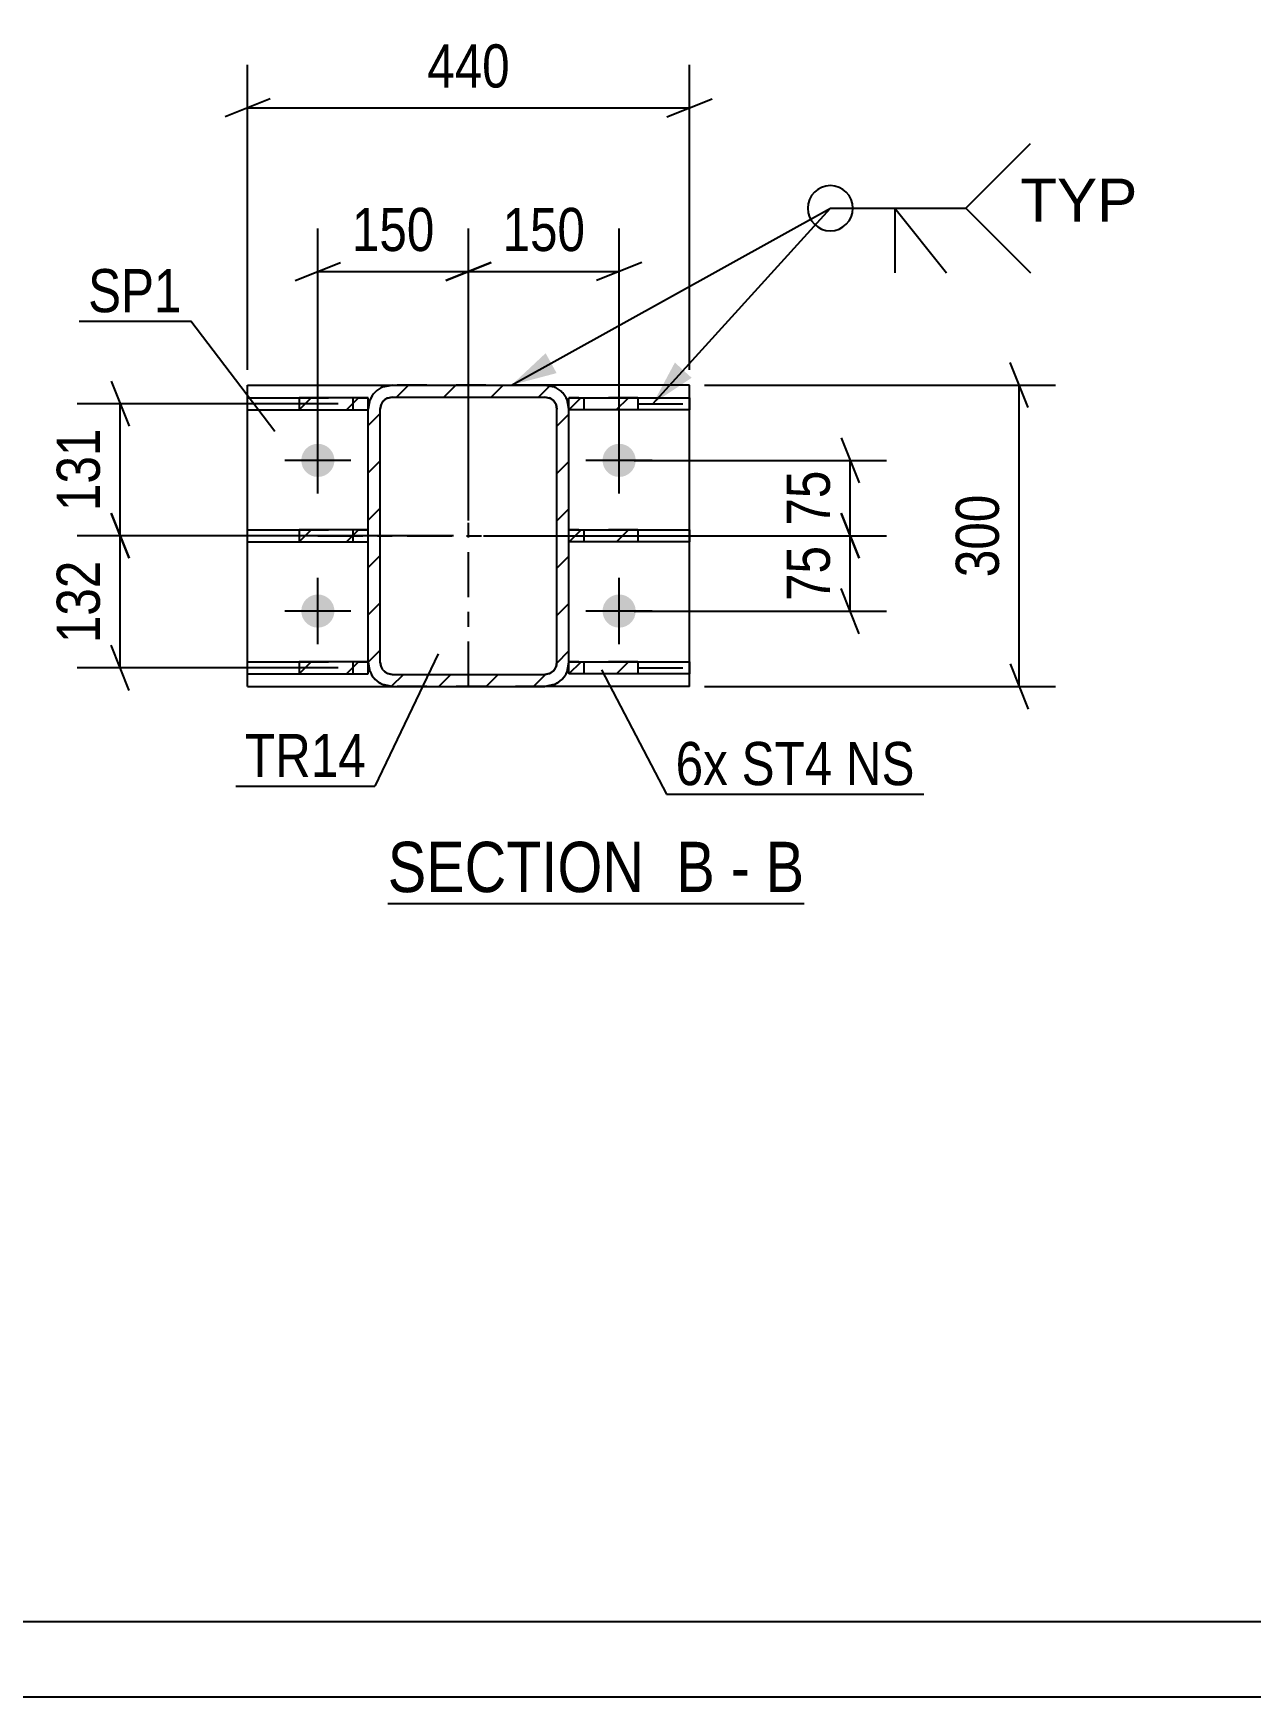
# Model space of a CAD drawing. Header units: millimetres. Extents: x -81 to 760, y -449 to 145.
# Drawn here: x 4.9 to 85.7, y -448.7 to -338.3 of the extents above; entities that cross this region are included whole.
import ezdxf

# ---------------------------------------------------------------- set-up
doc = ezdxf.new("R2010")
doc.units = ezdxf.units.MM
doc.linetypes.add('DXK_LINE_DOT2', pattern=[3.9198, 1.9599, -1.9599])
doc.linetypes.add('DXK_LINE_DOT3', pattern=[5.9187, 2.979, -0.9799, 0.9799, -0.9799])
doc.styles.add('Arial', font='ARIAL.TTF', dxfattribs={"height": 0.2})
doc.styles.add('Arial Narrow', font='ARIALN.TTF', dxfattribs={"height": 0.2})

# ---------------------------------------------------------------- blocks, each defined once
blk = doc.blocks.new('Unknown-389626899-18 - 1405')
at = {"color": 6, "linetype": 'Continuous'}
blk.add_line((28.39, -396.02), (56.04, -396.02), dxfattribs=at)
at = {"color": 0, "linetype": 'Continuous'}
for points in [[(46.5, -395.27), (46.5, -391.77), (28.39, -391.77), (28.39, -395.27)], [(50.11, -395.27), (50.11, -391.77), (47.55, -391.77), (47.55, -395.27)], [(52.43, -395.27), (52.43, -391.77), (51.16, -391.77), (51.16, -395.27)], [(56.04, -395.27), (56.04, -391.77), (53.48, -391.77), (53.48, -395.27)]]:
    blk.add_wipeout(points, dxfattribs=at)
at = {"color": 7, "linetype": 'Continuous', "style": 'Arial Narrow'}
for s, p in [('SECTION ', (28.39, -395.27)), ('B', (47.55, -395.27)), ('B', (53.48, -395.27)), ('-', (51.16, -395.27))]:
    blk.add_text(s, height=3.34, dxfattribs=at).set_placement(p)
blk = doc.blocks.new('Unknown-389626899-1162 - 18990')
at = {"color": 5, "linetype": 'Continuous'}
for p, q in [((-75.92, -443.66), (755.08, -443.66)), ((-80.92, -448.66), (760.08, -448.66))]:
    blk.add_line(p, q, dxfattribs=at)
blk = doc.blocks.new('Part-389626899-1510 - 1405')
at = {"linetype": 'Continuous'}
h = blk.add_hatch(dxfattribs=at)
h.set_pattern_fill('', scale=0.7, style=0, pattern_type=0)
h.set_pattern_definition([(45, (40.4202, -372.0243), (-1.5715, 1.5715), [])])
h.paths.add_polyline_path([(40.42, -371.22), (40.42, -372.02), (45, -372.02), (45, -371.22)])
at = {"color": 7, "linetype": 'DXK_LINE_DOT2'}
for p, q in [((40.42, -372.02), (40.42, -371.22)), ((45, -371.22), (40.42, -371.22)), ((41.42, -372.02), (41.42, -371.22)), ((45, -372.02), (40.42, -372.02))]:
    blk.add_line(p, q, dxfattribs=at)
at = {"color": 2, "linetype": 'Continuous'}
for p, q in [((40.42, -372.02), (40.42, -371.22)), ((40.42, -371.22), (45, -371.22)), ((45, -371.22), (48.42, -371.22)), ((45, -371.22), (45, -372.02)), ((48.42, -371.22), (48.42, -372.02)), ((45, -372.02), (40.42, -372.02)), ((48.42, -372.02), (45, -372.02))]:
    blk.add_line(p, q, dxfattribs=at)
blk = doc.blocks.new('Part-389626899-1515 - 1405')
at = {"linetype": 'Continuous'}
h = blk.add_hatch(dxfattribs=at)
h.set_pattern_fill('', scale=0.7, style=0, pattern_type=0)
h.set_pattern_definition([(45, (40.4202, -363.2576), (-1.5715, 1.5715), [])])
h.paths.add_polyline_path([(40.42, -362.46), (40.42, -363.26), (45, -363.26), (45, -362.46)])
at = {"color": 7, "linetype": 'DXK_LINE_DOT2'}
for p, q in [((40.42, -363.26), (40.42, -362.46)), ((45, -362.46), (40.42, -362.46)), ((41.42, -363.26), (41.42, -362.46)), ((45, -363.26), (40.42, -363.26))]:
    blk.add_line(p, q, dxfattribs=at)
at = {"color": 2, "linetype": 'Continuous'}
for p, q in [((40.42, -363.26), (40.42, -362.46)), ((40.42, -362.46), (45, -362.46)), ((45, -362.46), (48.42, -362.46)), ((45, -362.46), (45, -363.26)), ((48.42, -362.46), (48.42, -363.26)), ((45, -363.26), (40.42, -363.26)), ((48.42, -363.26), (45, -363.26))]:
    blk.add_line(p, q, dxfattribs=at)
at = {"color": 7, "linetype": 'DXK_LINE_DOT3'}
for p, q in [((40.42, -362.86), (40.42, -362.86)), ((45, -362.86), (48.42, -362.86))]:
    blk.add_line(p, q, dxfattribs=at)
blk = doc.blocks.new('Part-389626899-1459 - 1405')
at = {"color": 2, "linetype": 'Continuous'}
for p, q in [((19.09, -381.62), (19.09, -361.62)), ((19.09, -361.62), (28.69, -361.62)), ((48.42, -361.62), (38.82, -361.62)), ((48.42, -381.62), (48.42, -361.62)), ((19.09, -381.62), (28.69, -381.62)), ((48.42, -381.62), (38.82, -381.62))]:
    blk.add_line(p, q, dxfattribs=at)
at = {"color": 7, "linetype": 'DXK_LINE_DOT2'}
for p, q in [((38.82, -361.62), (28.69, -361.62)), ((38.82, -381.62), (28.69, -381.62))]:
    blk.add_line(p, q, dxfattribs=at)
blk = doc.blocks.new('Part-389626899-1495 - 1405')
at = {"linetype": 'Continuous'}
h = blk.add_hatch(dxfattribs=at)
h.set_pattern_fill('', scale=0.7, style=0, pattern_type=0)
h.set_pattern_definition([(45, (22.5028, -372.0243), (-1.5715, 1.5715), [])])
h.paths.add_polyline_path([(22.5, -371.22), (22.5, -372.02), (27.09, -372.02), (27.09, -371.22)])
at = {"color": 2, "linetype": 'Continuous'}
for p, q in [((19.09, -371.22), (22.5, -371.22)), ((19.09, -372.02), (19.09, -371.22)), ((27.09, -371.22), (22.5, -371.22)), ((22.5, -371.22), (22.5, -372.02)), ((27.09, -372.02), (27.09, -371.22)), ((19.09, -372.02), (22.5, -372.02)), ((22.5, -372.02), (27.09, -372.02))]:
    blk.add_line(p, q, dxfattribs=at)
at = {"color": 7, "linetype": 'DXK_LINE_DOT2'}
for p, q in [((22.5, -371.22), (27.09, -371.22)), ((26.09, -372.02), (26.09, -371.22)), ((27.09, -372.02), (27.09, -371.22)), ((22.5, -372.02), (27.09, -372.02))]:
    blk.add_line(p, q, dxfattribs=at)
blk = doc.blocks.new('Part-389626899-1500 - 1405')
at = {"linetype": 'Continuous'}
h = blk.add_hatch(dxfattribs=at)
h.set_pattern_fill('', scale=0.7, style=0, pattern_type=0)
h.set_pattern_definition([(45, (22.5028, -363.2576), (-1.5715, 1.5715), [])])
h.paths.add_polyline_path([(22.5, -362.46), (22.5, -363.26), (27.09, -363.26), (27.09, -362.46)])
at = {"color": 2, "linetype": 'Continuous'}
for p, q in [((19.09, -362.46), (22.5, -362.46)), ((19.09, -363.26), (19.09, -362.46)), ((27.09, -362.46), (22.5, -362.46)), ((22.5, -362.46), (22.5, -363.26)), ((27.09, -363.26), (27.09, -362.46)), ((19.09, -363.26), (22.5, -363.26)), ((22.5, -363.26), (27.09, -363.26))]:
    blk.add_line(p, q, dxfattribs=at)
at = {"color": 7, "linetype": 'DXK_LINE_DOT3'}
for p, q in [((22.5, -362.86), (19.09, -362.86)), ((27.09, -362.86), (27.09, -362.86))]:
    blk.add_line(p, q, dxfattribs=at)
at = {"color": 7, "linetype": 'DXK_LINE_DOT2'}
for p, q in [((22.5, -362.46), (27.09, -362.46)), ((26.09, -363.26), (26.09, -362.46)), ((27.09, -363.26), (27.09, -362.46)), ((22.5, -363.26), (27.09, -363.26))]:
    blk.add_line(p, q, dxfattribs=at)
blk = doc.blocks.new('Part-389626899-1505 - 1405')
at = {"linetype": 'Continuous'}
h = blk.add_hatch(dxfattribs=at)
h.set_pattern_fill('', scale=0.7, style=0, pattern_type=0)
h.set_pattern_definition([(45, (22.5028, -380.791), (-1.5715, 1.5715), [])])
h.paths.add_polyline_path([(22.5, -379.99), (22.5, -380.79), (27.09, -380.79), (27.09, -379.99)])
at = {"color": 2, "linetype": 'Continuous'}
for p, q in [((19.09, -379.99), (22.5, -379.99)), ((19.09, -380.79), (19.09, -379.99)), ((19.09, -380.79), (22.5, -380.79)), ((27.09, -379.99), (22.5, -379.99)), ((22.5, -379.99), (22.5, -380.79)), ((22.5, -380.79), (27.09, -380.79)), ((27.09, -380.79), (27.09, -379.99))]:
    blk.add_line(p, q, dxfattribs=at)
at = {"color": 7, "linetype": 'DXK_LINE_DOT3'}
for p, q in [((22.5, -380.39), (19.09, -380.39)), ((27.09, -380.39), (27.09, -380.39))]:
    blk.add_line(p, q, dxfattribs=at)
at = {"color": 7, "linetype": 'DXK_LINE_DOT2'}
for p, q in [((22.5, -379.99), (27.09, -379.99)), ((22.5, -380.79), (27.09, -380.79)), ((26.09, -380.79), (26.09, -379.99)), ((27.09, -380.79), (27.09, -379.99))]:
    blk.add_line(p, q, dxfattribs=at)
blk = doc.blocks.new('Part-389626899-1520 - 1405')
at = {"linetype": 'Continuous'}
h = blk.add_hatch(dxfattribs=at)
h.set_pattern_fill('', scale=0.7, style=0, pattern_type=0)
h.set_pattern_definition([(45, (40.4202, -380.791), (-1.5715, 1.5715), [])])
h.paths.add_polyline_path([(40.42, -379.99), (40.42, -380.79), (45, -380.79), (45, -379.99)])
at = {"color": 7, "linetype": 'DXK_LINE_DOT2'}
for p, q in [((40.42, -380.79), (40.42, -379.99)), ((45, -379.99), (40.42, -379.99)), ((45, -380.79), (40.42, -380.79)), ((41.42, -380.79), (41.42, -379.99))]:
    blk.add_line(p, q, dxfattribs=at)
at = {"color": 2, "linetype": 'Continuous'}
for p, q in [((40.42, -380.79), (40.42, -379.99)), ((40.42, -379.99), (45, -379.99)), ((45, -380.79), (40.42, -380.79)), ((45, -379.99), (48.42, -379.99)), ((45, -379.99), (45, -380.79)), ((48.42, -380.79), (45, -380.79)), ((48.42, -379.99), (48.42, -380.79))]:
    blk.add_line(p, q, dxfattribs=at)
at = {"color": 7, "linetype": 'DXK_LINE_DOT3'}
for p, q in [((40.42, -380.39), (40.42, -380.39)), ((45, -380.39), (48.42, -380.39))]:
    blk.add_line(p, q, dxfattribs=at)
blk = doc.blocks.new('Part-389626899-1547 - 1405')
at = {"linetype": 'Continuous'}
h = blk.add_hatch(dxfattribs=at)
h.set_pattern_fill('', scale=0.7, style=0, pattern_type=0)
h.set_pattern_definition([(45, (27.087, -380.0243), (-1.57154, 1.57154), [])])
h.paths.add_polyline_path([(27.09, -363.22), (27.09, -380.02), (27.21, -380.64), (27.56, -381.16), (28.07, -381.5), (28.69, -381.62), (38.82, -381.62), (39.43, -381.5), (39.95, -381.16), (40.3, -380.64), (40.42, -380.02), (40.42, -363.22), (40.3, -362.61), (39.95, -362.09), (39.43, -361.75), (38.82, -361.62), (28.69, -361.62), (28.07, -361.75), (27.56, -362.09), (27.21, -362.61)])
h.paths.add_polyline_path([(28.12, -362.66), (28.38, -362.49), (28.69, -362.42), (38.82, -362.42), (39.13, -362.49), (39.39, -362.66), (39.56, -362.92), (39.62, -363.22), (39.62, -380.02), (39.56, -380.33), (39.39, -380.59), (39.13, -380.76), (38.82, -380.82), (28.69, -380.82), (28.38, -380.76), (28.12, -380.59), (27.95, -380.33), (27.89, -380.02), (27.89, -363.22), (27.95, -362.92)])
at = {"color": 7, "linetype": 'DXK_LINE_DOT2'}
for p, q in [((28.07, -361.75), (28.69, -361.62)), ((28.69, -361.62), (38.82, -361.62)), ((38.82, -361.62), (39.43, -361.75)), ((27.09, -363.22), (27.21, -362.61)), ((27.95, -362.92), (27.89, -363.22)), ((28.69, -362.42), (28.38, -362.49)), ((28.69, -362.42), (38.82, -362.42)), ((39.13, -362.49), (38.82, -362.42)), ((39.62, -363.22), (39.56, -362.92)), ((40.3, -362.61), (40.42, -363.22)), ((27.09, -380.02), (27.09, -363.22)), ((27.89, -380.02), (27.89, -363.22)), ((39.62, -380.02), (39.62, -363.22)), ((40.42, -380.02), (40.42, -363.22)), ((27.21, -380.64), (27.09, -380.02)), ((27.89, -380.02), (27.95, -380.33)), ((28.38, -380.76), (28.69, -380.82)), ((38.82, -380.82), (39.13, -380.76)), ((39.56, -380.33), (39.62, -380.02)), ((40.42, -380.02), (40.3, -380.64)), ((28.69, -381.62), (28.07, -381.5)), ((28.69, -380.82), (38.82, -380.82)), ((28.69, -381.62), (38.82, -381.62)), ((39.43, -381.5), (38.82, -381.62))]:
    blk.add_line(p, q, dxfattribs=at)
at = {"color": 2, "linetype": 'Continuous'}
for p, q in [((28.69, -361.62), (28.07, -361.75)), ((28.69, -361.62), (38.82, -361.62)), ((39.43, -361.75), (38.82, -361.62)), ((27.21, -362.61), (27.09, -363.22)), ((27.89, -363.22), (27.95, -362.92)), ((28.38, -362.49), (28.69, -362.42)), ((28.69, -362.42), (38.82, -362.42)), ((38.82, -362.42), (39.13, -362.49)), ((39.56, -362.92), (39.62, -363.22)), ((40.42, -363.22), (40.3, -362.61)), ((27.09, -380.02), (27.09, -363.22)), ((27.89, -380.02), (27.89, -363.22)), ((39.62, -380.02), (39.62, -363.22)), ((40.42, -380.02), (40.42, -363.22)), ((27.09, -380.02), (27.21, -380.64)), ((27.95, -380.33), (27.89, -380.02)), ((28.69, -380.82), (28.38, -380.76)), ((39.13, -380.76), (38.82, -380.82)), ((39.62, -380.02), (39.56, -380.33)), ((40.3, -380.64), (40.42, -380.02)), ((28.07, -381.5), (28.69, -381.62)), ((28.69, -380.82), (38.82, -380.82)), ((28.69, -381.62), (38.82, -381.62)), ((38.82, -381.62), (39.43, -381.5))]:
    blk.add_line(p, q, dxfattribs=at)
at = {"color": 7, "linetype": 'DXK_LINE_DOT3'}
for p, q in [((33.75, -381.62), (33.75, -361.62)), ((23.75, -371.62), (43.75, -371.62))]:
    blk.add_line(p, q, dxfattribs=at)
at = {"color": 7, "linetype": 'DXK_LINE_DOT2'}
for centre, radius, start, end in [((28.69, -363.22), 1.6, 112.5, 157.5), ((38.82, -363.22), 1.6, 22.5, 67.5), ((28.69, -363.22), 0.8, 112.5, 157.5), ((38.82, -363.22), 0.8, 22.5, 67.5), ((28.69, -380.02), 1.6, 202.5, 247.5), ((28.69, -380.02), 0.8, 202.5, 247.5), ((38.82, -380.02), 0.8, 292.5, 337.5), ((38.82, -380.02), 1.6, 292.5, 337.5)]:
    blk.add_arc(centre, radius, start, end, dxfattribs=at)
at = {"color": 2, "linetype": 'Continuous'}
for centre, radius, start, end in [((28.69, -363.22), 1.6, 112.5, 157.5), ((38.82, -363.22), 1.6, 22.5, 67.5), ((28.69, -363.22), 0.8, 112.5, 157.5), ((38.82, -363.22), 0.8, 22.5, 67.5), ((28.69, -380.02), 1.6, 202.5, 247.5), ((28.69, -380.02), 0.8, 202.5, 247.5), ((38.82, -380.02), 0.8, 292.5, 337.5), ((38.82, -380.02), 1.6, 292.5, 337.5)]:
    blk.add_arc(centre, radius, start, end, dxfattribs=at)
blk = doc.blocks.new('Bolt-389626899-1640 - 1405')
at = {"linetype": 'Continuous'}
for points in [[(22.65, -366.62, -1), (24.85, -366.62, -1)], [(42.65, -366.62, -1), (44.85, -366.62, -1)], [(22.65, -376.62, -1), (24.85, -376.62, -1)], [(42.65, -376.62, -1), (44.85, -376.62, -1)]]:
    blk.add_hatch(color=1, dxfattribs=at).paths.add_polyline_path(points)
at = {"color": 1, "linetype": 'Continuous'}
for p, q in [((23.75, -368.82), (23.75, -364.42)), ((43.75, -368.82), (43.75, -364.42)), ((25.95, -366.62), (21.55, -366.62)), ((45.95, -366.62), (41.55, -366.62)), ((23.75, -378.82), (23.75, -374.42)), ((43.75, -378.82), (43.75, -374.42)), ((25.95, -376.62), (21.55, -376.62)), ((45.95, -376.62), (41.55, -376.62))]:
    blk.add_line(p, q, dxfattribs=at)
blk = doc.blocks.new('StraightDimension-389626899-1763 - 1405')
at = {"color": 7, "linetype": 'Continuous'}
for p, q in [((70.91, -363.12), (69.71, -360.12)), ((49.42, -361.62), (72.71, -361.62)), ((70.31, -381.62), (70.31, -361.62)), ((69.71, -380.12), (70.91, -383.12)), ((49.42, -381.62), (72.71, -381.62))]:
    blk.add_line(p, q, dxfattribs=at)
at = {"color": 0}
blk.add_wipeout([(69.56, -368.28), (65.36, -368.28), (65.36, -374.97), (69.56, -374.97)], dxfattribs=at)
at = {"color": 3, "style": 'Arial Narrow'}
blk.add_text('300', height=2.863, rotation=90.0002, dxfattribs=at).set_placement((68.96, -374.37))
blk = doc.blocks.new('StraightDimension-389626899-70316 - 1405')
at = {"color": 7, "linetype": 'Continuous'}
for p, q in [((23.75, -365.62), (23.75, -351.23)), ((33.75, -370.62), (33.75, -351.23)), ((22.25, -354.68), (25.25, -353.48)), ((23.75, -354.08), (33.75, -354.08)), ((35.25, -353.48), (32.25, -354.68))]:
    blk.add_line(p, q, dxfattribs=at)
at = {"color": 0}
blk.add_wipeout([(32.1, -353.33), (32.1, -349.13), (25.41, -349.13), (25.41, -353.33)], dxfattribs=at)
at = {"color": 3, "style": 'Arial Narrow'}
blk.add_text('150', height=2.863, dxfattribs=at).set_placement((26.01, -352.73))
blk = doc.blocks.new('StraightDimension-389626899-70166 - 1405')
at = {"color": 7, "linetype": 'Continuous'}
for p, q in [((58.49, -365.12), (59.69, -368.12)), ((44.75, -366.62), (61.49, -366.62)), ((59.09, -371.62), (59.09, -366.62)), ((59.69, -373.12), (58.49, -370.12)), ((34.75, -371.62), (61.49, -371.62))]:
    blk.add_line(p, q, dxfattribs=at)
at = {"color": 0}
blk.add_wipeout([(58.34, -366.7), (54.14, -366.7), (54.14, -371.55), (58.34, -371.55)], dxfattribs=at)
at = {"color": 3, "style": 'Arial Narrow'}
blk.add_text('75', height=2.863, rotation=90.0002, dxfattribs=at).set_placement((57.74, -370.95))
blk = doc.blocks.new('StraightDimension-389626899-70315 - 1405')
at = {"color": 7, "linetype": 'Continuous'}
for p, q in [((33.75, -370.62), (33.75, -351.23)), ((43.75, -365.62), (43.75, -351.23)), ((32.25, -354.68), (35.25, -353.48)), ((33.75, -354.08), (43.75, -354.08)), ((45.25, -353.48), (42.25, -354.68))]:
    blk.add_line(p, q, dxfattribs=at)
at = {"color": 0}
blk.add_wipeout([(42.1, -353.33), (42.1, -349.13), (35.41, -349.13), (35.41, -353.33)], dxfattribs=at)
at = {"color": 3, "style": 'Arial Narrow'}
blk.add_text('150', height=2.863, dxfattribs=at).set_placement((36.01, -352.73))
blk = doc.blocks.new('StraightDimension-389626899-1776 - 1405')
at = {"color": 7, "linetype": 'Continuous'}
for p, q in [((19.09, -360.62), (19.09, -340.38)), ((48.42, -360.62), (48.42, -340.38)), ((20.59, -342.63), (17.59, -343.83)), ((19.09, -343.23), (48.42, -343.23)), ((46.92, -343.83), (49.92, -342.63))]:
    blk.add_line(p, q, dxfattribs=at)
at = {"color": 0}
blk.add_wipeout([(37.1, -342.48), (37.1, -338.28), (30.41, -338.28), (30.41, -342.48)], dxfattribs=at)
at = {"color": 3, "style": 'Arial Narrow'}
blk.add_text('440', height=2.863, dxfattribs=at).set_placement((31.01, -341.88))
blk = doc.blocks.new('StraightDimension-389626899-70167 - 1405')
at = {"color": 7, "linetype": 'Continuous'}
for p, q in [((58.49, -370.12), (59.69, -373.12)), ((34.75, -371.62), (61.49, -371.62)), ((59.09, -376.62), (59.09, -371.62)), ((59.69, -378.12), (58.49, -375.12)), ((44.75, -376.62), (61.49, -376.62))]:
    blk.add_line(p, q, dxfattribs=at)
at = {"color": 0}
blk.add_wipeout([(58.34, -371.7), (54.14, -371.7), (54.14, -376.55), (58.34, -376.55)], dxfattribs=at)
at = {"color": 3, "style": 'Arial Narrow'}
blk.add_text('75', height=2.863, rotation=90.0002, dxfattribs=at).set_placement((57.74, -375.95))
blk = doc.blocks.new('StraightDimension-389626899-70265 - 1405')
at = {"color": 7, "linetype": 'Continuous'}
for p, q in [((10.03, -361.36), (11.23, -364.36)), ((25.09, -362.86), (7.78, -362.86)), ((10.63, -371.62), (10.63, -362.86)), ((11.23, -373.12), (10.03, -370.12)), ((32.75, -371.62), (7.78, -371.62))]:
    blk.add_line(p, q, dxfattribs=at)
at = {"color": 0}
blk.add_wipeout([(9.88, -363.9), (5.68, -363.9), (5.68, -370.58), (9.88, -370.58)], dxfattribs=at)
at = {"color": 3, "style": 'Arial Narrow'}
blk.add_text('131', height=2.863, rotation=90.0002, dxfattribs=at).set_placement((9.28, -369.98))
blk = doc.blocks.new('StraightDimension-389626899-70266 - 1405')
at = {"color": 7, "linetype": 'Continuous'}
for p, q in [((10.03, -370.12), (11.23, -373.12)), ((32.75, -371.62), (7.78, -371.62)), ((10.63, -380.39), (10.63, -371.62)), ((11.23, -381.89), (10.03, -378.89)), ((25.09, -380.39), (7.78, -380.39))]:
    blk.add_line(p, q, dxfattribs=at)
at = {"color": 0}
blk.add_wipeout([(9.88, -372.67), (5.68, -372.67), (5.68, -379.35), (9.88, -379.35)], dxfattribs=at)
at = {"color": 3, "style": 'Arial Narrow'}
blk.add_text('132', height=2.863, rotation=90.0002, dxfattribs=at).set_placement((9.28, -378.75))
blk = doc.blocks.new('Mark-389626899-1454 - 1405')
at = {"color": 30, "linetype": 'Continuous'}
for p in [(7.9, -357.39), (20.89, -364.7)]:
    blk.add_line(p, (15.31, -357.39), dxfattribs=at)
at = {"color": 0}
blk.add_wipeout([(14.71, -356.79), (14.71, -353.79), (8.5, -353.79), (8.5, -356.79)], dxfattribs=at)
blk.add_wipeout([(14.71, -356.79), (14.71, -353.79), (8.5, -353.79), (8.5, -356.79)], dxfattribs=at)
at = {"color": 3, "style": 'Arial Narrow'}
blk.add_text('SP1', height=2.863, dxfattribs=at).set_placement((8.5, -356.79))
blk = doc.blocks.new('MarkSet-389626899-1850 - 1405')
at = {"color": 30, "linetype": 'Continuous'}
for p, q in [((42.59, -380.51), (46.9, -388.77)), ((46.9, -388.77), (63.97, -388.77))]:
    blk.add_line(p, q, dxfattribs=at)
at = {"color": 0}
for points in [[(50.98, -388.17), (50.98, -385.17), (47.5, -385.17), (47.5, -388.17)], [(57.9, -388.17), (57.9, -385.17), (51.88, -385.17), (51.88, -388.17)], [(63.37, -388.17), (63.37, -385.17), (58.8, -385.17), (58.8, -388.17)]]:
    blk.add_wipeout(points, dxfattribs=at)
for points in [[(50.98, -388.17), (50.98, -385.17), (47.5, -385.17), (47.5, -388.17)], [(57.9, -388.17), (57.9, -385.17), (51.88, -385.17), (51.88, -388.17)], [(63.37, -388.17), (63.37, -385.17), (58.8, -385.17), (58.8, -388.17)]]:
    blk.add_wipeout(points, dxfattribs=at)
at = {"color": 3, "style": 'Arial Narrow'}
for s, p in [('6x', (47.5, -388.17)), ('ST4', (51.88, -388.17)), ('NS', (58.8, -388.17))]:
    blk.add_text(s, height=2.863, dxfattribs=at).set_placement(p)
blk = doc.blocks.new('Mark-389626899-1543 - 1405')
at = {"color": 30, "linetype": 'Continuous'}
for p in [(31.74, -379.45), (18.31, -388.24)]:
    blk.add_line(p, (27.54, -388.24), dxfattribs=at)
at = {"color": 0}
blk.add_wipeout([(26.94, -387.64), (26.94, -384.64), (18.91, -384.64), (18.91, -387.64)], dxfattribs=at)
blk.add_wipeout([(26.94, -387.64), (26.94, -384.64), (18.91, -384.64), (18.91, -387.64)], dxfattribs=at)
at = {"color": 3, "style": 'Arial Narrow'}
blk.add_text('TR14', height=2.863, dxfattribs=at).set_placement((18.91, -387.64))
blk = doc.blocks.new('WeldMark-389626899-52495 - 1405')
at = {"linetype": 'Continuous'}
for points in [[(39.6, -360.83), (36.61, -361.62), (38.87, -359.51)], [(48.56, -361.14), (45.99, -362.86), (47.45, -360.13)]]:
    blk.add_hatch(color=30, dxfattribs=at).paths.add_polyline_path(points)
at = {"color": 30, "linetype": 'Continuous'}
for p, q in [((36.61, -361.62), (57.77, -349.89)), ((45.99, -362.86), (57.77, -349.89)), ((57.77, -349.89), (66.77, -349.89))]:
    blk.add_line(p, q, dxfattribs=at)
at = {"color": 3, "linetype": 'Continuous'}
for q in [(65.49, -354.17), (62.06, -354.17)]:
    blk.add_line((62.06, -349.89), q, dxfattribs=at)
for start, end in [(90, 270), (270, 90)]:
    blk.add_arc((57.77, -349.89), 1.5, start, end, dxfattribs=at)
at = {"color": 0, "linetype": 'Continuous'}
blk.add_wipeout([(78.15, -350.79), (78.15, -347.79), (70.37, -347.79), (70.37, -350.79)], dxfattribs=at)
blk.add_wipeout([(78.15, -350.79), (78.15, -347.79), (70.37, -347.79), (70.37, -350.79)], dxfattribs=at)
at = {"color": 3, "linetype": 'Continuous'}
for q in [(71.06, -345.6), (71.06, -354.17)]:
    blk.add_line((66.77, -349.89), q, dxfattribs=at)
at = {"color": 3, "linetype": 'Continuous', "style": 'Arial'}
blk.add_text('TYP', height=2.865, dxfattribs=at).set_placement((70.37, -350.79))

msp = doc.modelspace()

# ---------------------------------------------------------------- block references
for name in ['Part-389626899-1459 - 1405', 'Part-389626899-1547 - 1405', 'Part-389626899-1500 - 1405', 'Part-389626899-1515 - 1405', 'Bolt-389626899-1640 - 1405', 'Part-389626899-1495 - 1405', 'Part-389626899-1510 - 1405', 'Part-389626899-1505 - 1405', 'Part-389626899-1520 - 1405', 'Unknown-389626899-18 - 1405']:
    msp.add_blockref(name, (0, 0))

# ---------------------------------------------------------------- next in the draw order: block references
msp.add_blockref('Unknown-389626899-1162 - 18990', (0, 0))

# ---------------------------------------------------------------- next in the draw order: block references
for name in ['StraightDimension-389626899-70316 - 1405', 'StraightDimension-389626899-1763 - 1405']:
    msp.add_blockref(name, (0, 0))

# ---------------------------------------------------------------- next in the draw order: block references
for name in ['StraightDimension-389626899-70166 - 1405', 'MarkSet-389626899-1850 - 1405']:
    msp.add_blockref(name, (0, 0))

# ---------------------------------------------------------------- next in the draw order: block references
msp.add_blockref('StraightDimension-389626899-70315 - 1405', (0, 0))

# ---------------------------------------------------------------- next in the draw order: block references
for name in ['StraightDimension-389626899-1776 - 1405', 'StraightDimension-389626899-70265 - 1405', 'StraightDimension-389626899-70167 - 1405']:
    msp.add_blockref(name, (0, 0))

# ---------------------------------------------------------------- next in the draw order: block references
for name in ['WeldMark-389626899-52495 - 1405', 'Mark-389626899-1454 - 1405', 'StraightDimension-389626899-70266 - 1405']:
    msp.add_blockref(name, (0, 0))

# ---------------------------------------------------------------- next in the draw order: block references
msp.add_blockref('Mark-389626899-1543 - 1405', (0, 0))

doc.saveas('drawing.dxf')
